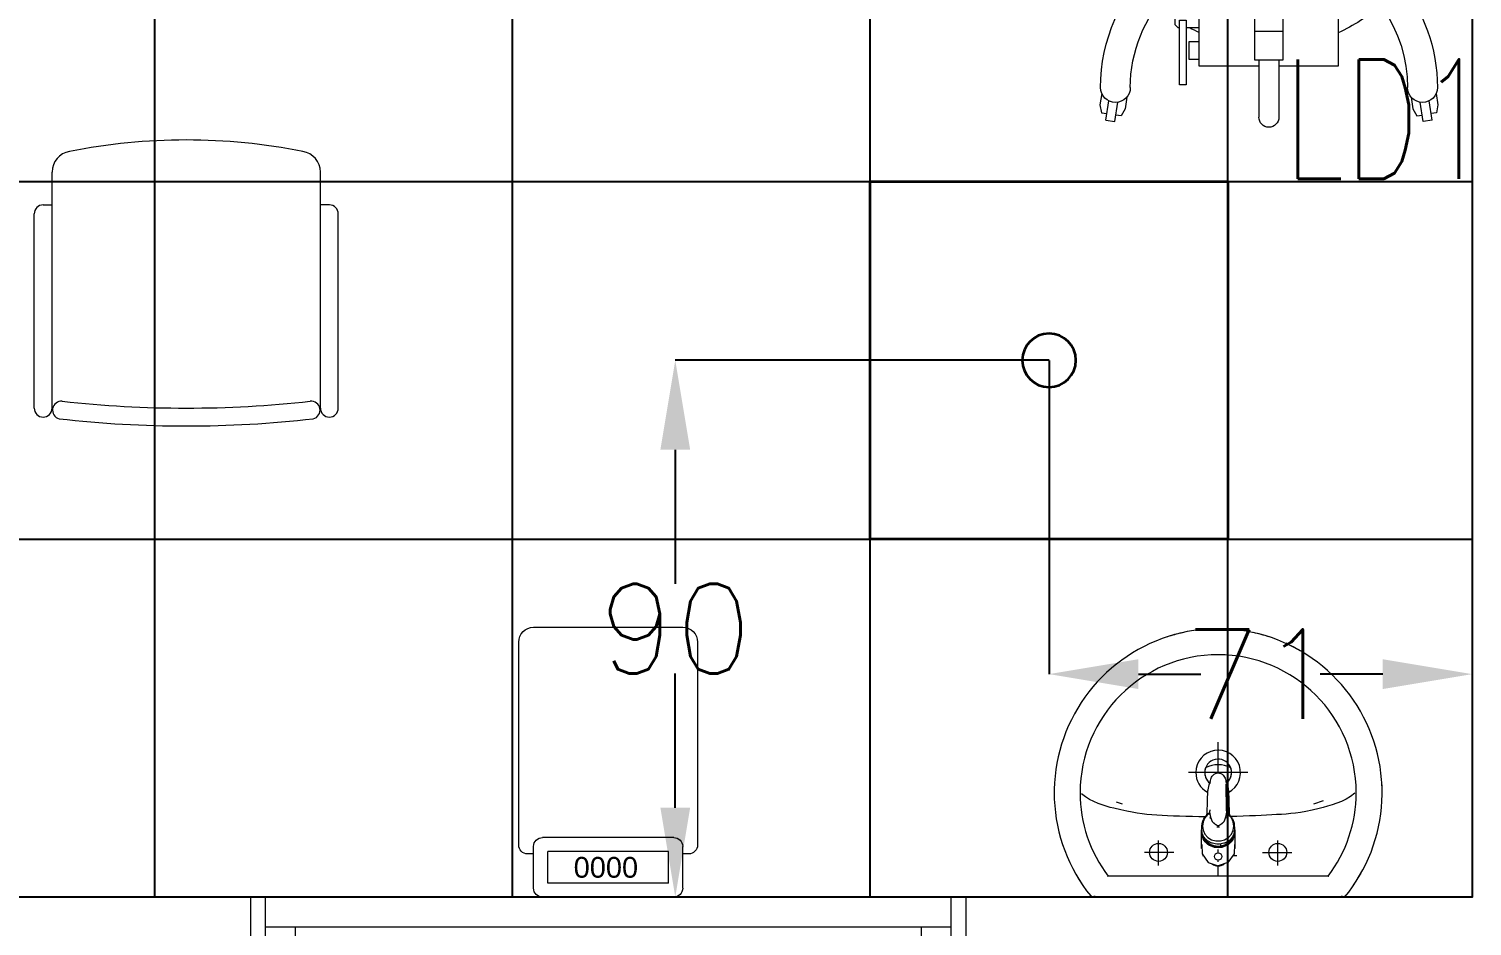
# Model space of a CAD drawing. Extents: x -12260 to 57327, y -29287 to 19916.
# Drawn here: x 16695 to 19116, y -859 to 646 of the extents above; entities that cross this region are included whole.
import ezdxf
from ezdxf.enums import TextEntityAlignment as Align

# ---------------------------------------------------------------- set-up
doc = ezdxf.new("R2010")
doc.units = 0
doc.header["$LTSCALE"] = 0.25
doc.linetypes.add('DASHDOT', pattern=[25.4, 12.7, -6.35, 0, -6.35])
for name, color, linetype, lineweight in [('01-First Floor$0$Aluminum', 251, 'Continuous', 5), ('01-First Floor$0$LOADING', 253, 'Continuous', 5), ('01-First Floor$0$P-SANR-FIXT', 6, 'Continuous', 18), ('01-First Floor$0$P-SANR-FIXT-1', 6, 'Continuous', 13), ('01-First Floor$0$Walls', 251, 'Continuous', 5), ('E-DIM', 6, 'Continuous', 18), ('E-LITE-CIRC-NUMB', 6, 'Continuous', 25), ('E-LITE-CLNG', 150, 'Continuous', 35), ('E-LITE-CLNG-CNDT', 6, 'DASHDOT', 35), ('E-LITE-CTRL', 6, 'Continuous', 25), ('E-LITE-IDEN', 6, 'Continuous', 25)]:
    doc.layers.add(name, color=color, linetype=linetype, lineweight=lineweight)
doc.layers.add('01-First Floor$0$FALSE CEILING', color=251, linetype='Continuous')
doc.layers.add('01-First Floor$0$TME-NON MEDICAL FURNITURE', color=242, linetype='Continuous')
doc.styles.add('01-First Floor$0$Standard', font='arial.ttf')
doc.styles.add('DC_SIMPLEX', font='SIMPLEX.shx', dxfattribs={"width": 0.7})
doc.styles.get("Standard").update_dxf_attribs({"font": 'romans.shx'})
doc.dimstyles.get("Standard").update_dxf_attribs({"dimtxt": 150, "dimasz": 150, "dimexe": 0.18, "dimexo": 0.0625, "dimgap": 0.09, "dimtad": 0, "dimtih": 1, "dimtoh": 1, "dimdec": 0, "dimlfac": 0.1, "dimzin": 0, "dimdsep": 46, "dimtxsty": 'Standard', "dimcen": 0.09, "dimclrd": 6, "dimadec": 0, "dimazin": 0, "dimtfac": 1, "dimtdec": 0, "dimtofl": 0, "dimtmove": 0, "dimatfit": 3, "dimfxl": 1, "dimtolj": 1, "dimtzin": 0, "dimarcsym": 0})

# ---------------------------------------------------------------- blocks, each defined once
blk = doc.blocks.new('01-First Floor$0$mobile light')
at = {"layer": '01-First Floor$0$LOADING'}
for p, q in [((1882.58, -498.29), (1882.35, -499.8)), ((1882.58, -498.29), (1885.78, -498.78)), ((1883.78, -497.56), (1883.65, -498.45)), ((1885.1, -497.29), (1883.78, -497.56)), ((1887.04, -497.59), (1885.1, -497.29)), ((1923.94, -497.59), (1925.88, -497.29)), ((1928.41, -498.29), (1925.2, -498.78)), ((1925.88, -497.29), (1927.2, -497.56)), ((1927.2, -497.56), (1927.33, -498.45)), ((1928.41, -498.29), (1928.63, -499.8)), ((1882.35, -499.8), (1885.55, -500.28)), ((1883.28, -500.85), (1883.42, -499.96)), ((1884.47, -501.5), (1883.28, -500.85)), ((1928.63, -499.8), (1925.43, -500.28)), ((1926.52, -501.5), (1927.7, -500.85)), ((1927.7, -500.85), (1927.56, -499.96)), ((1886.4, -501.79), (1884.47, -501.5)), ((1924.58, -501.79), (1926.52, -501.5)), ((1947.59, -502.62), (1941.09, -502.62)), ((1948.76, -501.94), (1947.59, -502.62)), ((1947.59, -502.62), (1947.59, -505.45)), ((1948.15, -506.5), (1952.41, -502.55)), ((1953.47, -501.94), (1948.76, -501.94)), ((1958.23, -506.5), (1953.47, -501.94)), ((1947.59, -505.45), (1941.09, -505.45)), ((1947.59, -505.45), (1948.15, -506.5)), ((1946.6, -512.08), (1948.15, -506.5)), ((1958.23, -506.5), (1948.15, -506.5)), ((1959.78, -512.08), (1958.23, -506.5)), ((1963.08, -509.67), (1943.3, -509.67)), ((1959.78, -512.08), (1946.6, -512.08)), ((1908.01, -522.53), (1909, -517.55)), ((1911.69, -517.55), (1909, -517.55)), ((1912.69, -522.53), (1911.69, -517.55)), ((1911.69, -517.55), (1914.17, -518.99)), ((1914.17, -518.99), (1914.17, -523.77)), ((1921.08, -519.69), (1914.74, -519.69)), ((1922.73, -518.8), (1921.08, -519.69)), ((1921.08, -519.69), (1921.08, -523.01)), ((1921.08, -519.69), (1921.08, -523.01)), ((1925.38, -518.8), (1922.73, -518.8)), ((1908.01, -522.53), (1908.62, -524.28)), ((1912.69, -522.53), (1911.9, -524.78)), ((1892.68, -523.97), (1883.05, -523.97)), ((1892.68, -528.06), (1892.68, -523.24)), ((1892.68, -523.24), (1906.16, -523.24)), ((1897.5, -528.06), (1897.5, -523.24)), ((1906.16, -523.24), (1906.16, -528.06)), ((1909.15, -524.25), (1906.16, -524.32)), ((1909.15, -524.25), (1909.15, -526.94)), ((1911.9, -524.78), (1914.17, -523.77)), ((1921.08, -523.01), (1914.77, -523.01)), ((1922.73, -523.93), (1921.08, -523.04)), ((1925.38, -523.93), (1922.73, -523.93)), ((1892.68, -527.34), (1883.05, -527.34)), ((1909.15, -526.94), (1906.16, -526.87)), ((1906.16, -528.06), (1892.68, -528.06)), ((1882.35, -551.47), (1885.55, -550.99)), ((1882.58, -552.98), (1882.35, -551.47)), ((1884.47, -549.77), (1883.28, -550.42)), ((1883.28, -550.42), (1883.42, -551.31)), ((1886.4, -549.48), (1884.47, -549.77)), ((1924.58, -549.48), (1926.52, -549.77)), ((1928.63, -551.47), (1925.43, -550.99)), ((1926.52, -549.77), (1927.7, -550.42)), ((1927.7, -550.42), (1927.56, -551.31)), ((1928.41, -552.98), (1928.63, -551.47)), ((1882.58, -552.98), (1885.78, -552.5)), ((1883.78, -553.71), (1883.65, -552.82)), ((1885.1, -553.98), (1883.78, -553.71)), ((1887.04, -553.69), (1885.1, -553.98)), ((1923.94, -553.69), (1925.88, -553.98)), ((1928.41, -552.98), (1925.2, -552.5)), ((1925.88, -553.98), (1927.2, -553.71)), ((1927.2, -553.71), (1927.33, -552.82))]:
    blk.add_line(p, q, dxfattribs=at)
for points in [[(1903.33, -523.24), (1903.33, -514.02), (1891.61, -514.02), (1891.61, -523.97)], [(1954.27, -524.55), (1954.27, -528.82), (1952.05, -528.82), (1952.05, -524.5)], [(1891.61, -527.34), (1891.61, -537.34), (1903.33, -537.34), (1903.33, -528.06)], [(1892.74, -537.34), (1892.74, -539.04), (1895.76, -539.04), (1895.76, -537.34)], [(1898.05, -537.34), (1898.05, -539.5)], [(1898.05, -540.63), (1898.05, -540.87), (1898.53, -541.35), (1900.02, -541.35), (1900.5, -540.87), (1900.5, -537.34)]]:
    blk.add_lwpolyline(points, dxfattribs=at)
for points in [[(1929.78, -518.8), (1925.38, -518.8), (1925.38, -523.93), (1929.78, -523.93)], [(1899.3, -539.5), (1888.5, -539.5), (1888.5, -540.63), (1899.3, -540.63)]]:
    blk.add_lwpolyline(points, close=True, dxfattribs=at)
for centre, radius in [((1945.96, -511.25), 0.793), ((1960.42, -511.25), 0.793), ((1953.01, -531.79), 8.32), ((1953.01, -531.79), 7.35), ((1938.31, -531.85), 0.793), ((1968.07, -531.85), 0.793), ((1953.19, -546.77), 0.793)]:
    blk.add_circle(centre, radius, dxfattribs=at)
for centre, radius, start, end in [((1888.02, -499.89), 2.5, 90, 270), ((1888.02, -525.64), 28.25, 12.1463, 90), ((1922.96, -525.64), 28.25, 90, 128.2073), ((1922.96, -499.89), 2.5, 270, 90), ((1888.02, -525.64), 23.25, 20.3387, 90), ((1922.96, -525.64), 23.25, 90, 126.3743), ((1942.82, -519.31), 16.86, 97.1293, 177.6115), ((1942.82, -519.31), 13.97, 97.1293, 177.6115), ((1922.96, -525.64), 28.25, 138.4974, 155.7305), ((1922.96, -525.64), 23.25, 138.7224, 150.0382), ((1980.13, -532.49), 43.32, 148.2167, 181.2501), ((1926.25, -532.49), 43.32, 358.7499, 31.7833), ((1946.6, -514.96), 2.89, 90, 152.4092), ((1959.78, -514.96), 2.89, 27.5908, 90), ((1980.13, -532.49), 40.72, 152.4092, 181.2501), ((1926.25, -532.49), 40.72, 358.7499, 27.5908), ((1911.94, -521.38), 3.27, 313.0112, 46.9888), ((1883.05, -525.65), 1.68, 90, 270), ((1888.02, -525.64), 28.25, 270, 5.3386), ((1910.32, -525.6), 1.78, 229.0673, 130.9327), ((1888.02, -525.64), 23.25, 270, 356.3184), ((1953.19, -531.93), 16.44, 185.2361, 354.7639), ((1953.19, -531.93), 13.84, 185.2361, 354.7639), ((1922.96, -525.64), 28.25, 204.483, 208.105), ((1922.96, -525.64), 23.25, 210.2349, 221.2776), ((1922.96, -525.64), 28.25, 213.7985, 221.5026), ((1922.96, -525.64), 23.25, 233.6257, 270), ((1888.02, -551.39), 2.5, 90, 270), ((1922.96, -525.64), 28.25, 231.7927, 270), ((1922.96, -551.39), 2.5, 270, 90)]:
    blk.add_arc(centre, radius, start, end, dxfattribs=at)
blk = doc.blocks.new('01-First Floor$0$FP_138-161_A_00_GFL_-0_080_Einreichung_Grundrisse_100')
at = {"layer": '01-First Floor$0$P-SANR-FIXT'}
blk.add_line((-0.0044, -0.0019), (-0.0045, -0.0021), dxfattribs=at)
at = {"layer": '01-First Floor$0$P-SANR-FIXT', "flags": 128}
blk.add_lwpolyline([(-0.0057, -0.0037), (-0.0058, -0.0039), (-0.006, -0.004)], dxfattribs=at)
blk = doc.blocks.new('01-First Floor$0$FP_139-161_A_00_GFL_-0_080_Einreichung_Grundrisse_100')
at = {"layer": '01-First Floor$0$P-SANR-FIXT'}
blk.add_line((0.0045, -0.0022), (0.0044, -0.002), dxfattribs=at)
at = {"layer": '01-First Floor$0$P-SANR-FIXT', "flags": 128}
blk.add_lwpolyline([(0.006, -0.004), (0.0059, -0.0039), (0.0057, -0.0038)], dxfattribs=at)
blk = doc.blocks.new('01-First Floor$0$IS_Ceraplus_B8204_BIM_BG _1_ - B8204AA - CERAPLUS single lever basin mixer with pop-up waste-V137-161_A_00_GFL_-0_080_Einreichung_Grundrisse_100')
at = {"layer": '01-First Floor$0$P-SANR-FIXT-1'}
h = blk.add_hatch(dxfattribs=at)
h.set_pattern_fill('FP_26', color=256, style=0, pattern_type=2)
h.set_pattern_definition([(225, (0.009, 0), (0.010607, -0.010607), []), (315, (0.009, 0), (0.010607, 0.010607), [])])
h.paths.add_polyline_path([(0.0056, -0.002), (0.0058, -0.0024), (0.0058, -0.0021)])
h.paths.add_polyline_path([(0.007, -0.0039), (0.0088, -0.0045), (0.0084, -0.0043)])
at = {"layer": '01-First Floor$0$LOADING'}
for p, q in [((-0.028, 0), (-0.028, -0.0281)), ((0.028, -0.0281), (0.028, 0)), ((-0.0274, -0.0337), (-0.0271, -0.0392)), ((-0.0262, -0.0282), (-0.0263, -0.0287)), ((0.0263, -0.0287), (0.0262, -0.0282)), ((0.0262, -0.0293), (0.0263, -0.0287)), ((0.0271, -0.0392), (0.0274, -0.0337)), ((-0.0137, -0.0512), (-0.0129, -0.0517)), ((0.0124, -0.052), (0.0133, -0.0515)), ((0.014, -0.0647), (0.0133, -0.1077)), ((0.0185, -0.0618), (0.019, -0.0539)), ((0.019, -0.0539), (0.0188, -0.0561))]:
    blk.add_line(p, q, dxfattribs=at)
at = {"layer": '01-First Floor$0$LOADING', "flags": 128}
for points in [[(-0.0272, -0.0069), (-0.0266, 0.009), (-0.0165, 0.0236), (0, 0.0291)], [(0.0272, -0.0069), (0.0266, 0.009), (0.0165, 0.0236), (0, 0.0291)], [(-0.0176, -0.0568), (-0.0224, -0.0513), (-0.0254, -0.0448), (-0.0264, -0.0376), (-0.0253, -0.0305), (-0.0222, -0.024), (-0.0172, -0.0186), (-0.0109, -0.0147), (-0.0037, -0.0127), (0.0037, -0.0127), (0.0109, -0.0147), (0.0172, -0.0186), (0.0222, -0.024), (0.0253, -0.0305), (0.0264, -0.0376), (0.0254, -0.0448), (0.0224, -0.0513), (0.0176, -0.0568)], [(-0.0271, -0.0393), (-0.027, -0.0403), (-0.0269, -0.0414), (-0.0267, -0.0424), (-0.0265, -0.0434), (-0.0262, -0.0444), (-0.0259, -0.0454), (-0.0255, -0.0464), (-0.0252, -0.0474), (-0.0247, -0.0484), (-0.0243, -0.0493), (-0.0238, -0.0502), (-0.0232, -0.0511), (-0.0226, -0.052), (-0.022, -0.0529), (-0.0214, -0.0537), (-0.0207, -0.0545), (-0.0199, -0.0553), (-0.0192, -0.0561), (-0.0184, -0.0568), (-0.0176, -0.0575), (-0.0173, -0.0577)], [(0.0173, -0.0577), (0.0181, -0.057), (0.0189, -0.0563), (0.0197, -0.0556), (0.0204, -0.0548), (0.0211, -0.054), (0.0218, -0.0532), (0.0224, -0.0523), (0.023, -0.0514), (0.0236, -0.0505), (0.0241, -0.0496), (0.0246, -0.0487), (0.025, -0.0477), (0.0254, -0.0467), (0.0258, -0.0458), (0.0261, -0.0448), (0.0264, -0.0437), (0.0266, -0.0427), (0.0268, -0.0417), (0.027, -0.0407), (0.0271, -0.0396), (0.0271, -0.0393)], [(-0.019, -0.0539), (-0.0185, -0.0615), (-0.0185, -0.0618)], [(-0.0162, -0.0579), (-0.0156, -0.058), (-0.0151, -0.0581), (-0.0146, -0.0583), (-0.0142, -0.0586), (-0.0139, -0.0588), (-0.0138, -0.0591)], [(-0.0138, -0.0591), (-0.0139, -0.0612), (-0.014, -0.0633)], [(0.0138, -0.0591), (0.0139, -0.0588), (0.0142, -0.0586), (0.0146, -0.0583), (0.0151, -0.0581), (0.0156, -0.058), (0.0162, -0.0579)], [(0.014, -0.0633), (0.0139, -0.0612), (0.0138, -0.0591)], [(0.0171, -0.0578), (0.0174, -0.0575), (0.0176, -0.0568)], [(0.0184, -0.0651), (0.0184, -0.0652), (0.0184, -0.0652), (0.0184, -0.0652), (0.0184, -0.0654), (0.0184, -0.0655)], [(-0.0181, -0.0728), (-0.0177, -0.083), (-0.0172, -0.0938)], [(0.0172, -0.0938), (0.0177, -0.083), (0.0181, -0.0728)], [(-0.0129, -0.1142), (-0.0124, -0.1161), (-0.0118, -0.1179), (-0.0109, -0.1197), (-0.0098, -0.1214), (-0.0084, -0.123), (-0.0067, -0.1244), (-0.0047, -0.1255), (-0.0025, -0.1263), (0, -0.1266)], [(0, -0.1266), (0.0025, -0.1263), (0.0047, -0.1255), (0.0067, -0.1244), (0.0084, -0.123), (0.0098, -0.1214), (0.0109, -0.1197), (0.0118, -0.1179), (0.0124, -0.1161), (0.0129, -0.1142)]]:
    blk.add_lwpolyline(points, dxfattribs=at)
at = {"layer": '01-First Floor$0$LOADING'}
for centre, radius, start, end in [((0, 0.0135), 0.00603, 0, 180), ((0, 0.0135), 0.00603, 180, 0), ((-0.009, 0), 0.005, 300, 315), ((0.009, 0), 0.005, 225, 240)]:
    blk.add_arc(centre, radius, start, end, dxfattribs=at)
for centre, major_axis, start_param, end_param in [((0, -0.0281), (-0.028, 0), 4.712389, 6.47291), ((0, -0.0287), (0.0267, 0), 1.570796, 3.036556), ((0, -0.0287), (0.0263, 0), 2.625648, 2.791756), ((0, -0.0287), (-0.0263, 0), 4.712389, 5.759587), ((0, -0.0281), (0.028, 0), 6.093357, 7.853982), ((0, -0.0287), (0.0267, 0), 0.105099, 1.570796), ((0, -0.0287), (0.0262, 0), 0.523599, 1.570796), ((0, -0.0287), (0.0262, 0), 0.349919, 0.515945), ((0, -0.0321), (0.0275, 0), 3.141823, 3.202701), ((0, -0.0321), (0.0275, 0), 3.239313, 3.439417), ((0, -0.0281), (0.028, 0), 3.371221, 3.483334), ((0, -0.0287), (0.0267, 0), 6.059374, 6.108652), ((0, -0.0321), (0.0275, 0), 5.985527, 6.185455), ((0, -0.0281), (0.028, 0), 5.94107, 6.05344), ((0, -0.0321), (0.0275, 0), 6.222066, 6.282955), ((0, -0.0312), (0.0248, 0), 4.111947, 4.191073), ((0, -0.0281), (0.028, 0), 4.202431, 4.259552), ((0, -0.0287), (0.0263, 0), 4.169225, 4.2325), ((0, -0.0281), (0.028, 0), 5.172057, 5.222265)]:
    blk.add_ellipse(centre, major_axis=major_axis, ratio=0.961262, start_param=start_param, end_param=end_param, dxfattribs=at)
for points, knots in [([(-0.0215, -0.0162), (-0.0216, -0.0163), (-0.0219, -0.0167), (-0.0227, -0.0177), (-0.0238, -0.0192), (-0.0249, -0.0211), (-0.0258, -0.0231), (-0.0266, -0.0253), (-0.0273, -0.0282), (-0.0275, -0.0305), (-0.0275, -0.0321)], [0.7859035, 0.7859035, 0.7859035, 0.7859035, 0.7916667, 0.8055556, 0.8333333, 0.8611111, 0.8888889, 0.9166667, 0.9444444, 1, 1, 1, 1]), ([(0.021, -0.0157), (0.0208, -0.0154), (0.0203, -0.0149), (0.0192, -0.0139), (0.0177, -0.0127), (0.0161, -0.0117), (0.0148, -0.0109), (0.0138, -0.0104), (0.0127, -0.0099), (0.0113, -0.0093), (0.0087, -0.0084), (0.0048, -0.0075), (0, -0.0071), (-0.0048, -0.0075), (-0.0087, -0.0084), (-0.0113, -0.0093), (-0.0127, -0.0099), (-0.0138, -0.0104), (-0.0148, -0.0109), (-0.0161, -0.0117), (-0.0177, -0.0127), (-0.0191, -0.0139), (-0.0202, -0.0149), (-0.0208, -0.0154), (-0.021, -0.0157)], [0.2222222, 0.2222222, 0.2222222, 0.2222222, 0.2361111, 0.25, 0.2777778, 0.3055556, 0.3194444, 0.3333333, 0.3472222, 0.3611111, 0.3888889, 0.4444444, 0.5, 0.5555556, 0.6111111, 0.6388889, 0.6527778, 0.6666667, 0.6805556, 0.6944444, 0.7222222, 0.75, 0.7638889, 0.7777778, 0.7777778, 0.7777778, 0.7777778]), ([(0.0275, -0.0321), (0.0275, -0.0305), (0.0273, -0.0282), (0.0266, -0.0253), (0.0258, -0.0231), (0.0249, -0.0211), (0.0238, -0.0192), (0.0227, -0.0177), (0.0219, -0.0167), (0.0216, -0.0163), (0.0215, -0.0162)], [0, 0, 0, 0, 0.0555556, 0.0833333, 0.1111111, 0.1388889, 0.1666667, 0.1944444, 0.2083333, 0.2142181, 0.2142181, 0.2142181, 0.2142181]), ([(0, -0.0378), (-0.0005, -0.038), (-0.0012, -0.0384), (-0.0021, -0.0389), (-0.0028, -0.0393), (-0.0035, -0.0397), (-0.0042, -0.04), (-0.0049, -0.0405), (-0.0055, -0.0409), (-0.0061, -0.0414), (-0.0067, -0.0419), (-0.0072, -0.0424), (-0.0078, -0.0429), (-0.0083, -0.0435), (-0.0088, -0.0441), (-0.0092, -0.0446), (-0.0096, -0.0452), (-0.01, -0.0459), (-0.0103, -0.0466), (-0.0105, -0.0472), (-0.0107, -0.0477), (-0.0108, -0.0481), (-0.0109, -0.0484), (-0.0111, -0.0489), (-0.0114, -0.0497), (-0.0118, -0.0509), (-0.0122, -0.0521), (-0.0124, -0.053), (-0.0126, -0.0537), (-0.0128, -0.0544), (-0.0129, -0.0552), (-0.0131, -0.0559), (-0.0132, -0.0566), (-0.0134, -0.0572), (-0.0136, -0.0581), (-0.0137, -0.0587), (-0.0138, -0.0591)], [0, 0, 0, 0, 0.055556, 0.083333, 0.111111, 0.138889, 0.166667, 0.194444, 0.222222, 0.25, 0.277778, 0.305556, 0.333333, 0.361111, 0.388889, 0.416667, 0.444444, 0.472222, 0.5, 0.527778, 0.541667, 0.555556, 0.569444, 0.583333, 0.611111, 0.666667, 0.722222, 0.75, 0.777778, 0.805556, 0.833333, 0.861111, 0.888889, 0.916667, 0.944444, 1, 1, 1, 1]), ([(0, -0.0357), (-0.0006, -0.0357), (-0.0013, -0.0357), (-0.002, -0.0357), (-0.0022, -0.0357)], [0, 0, 0, 0, 0.1, 0.1298359, 0.1298359, 0.1298359, 0.1298359]), ([(0.0022, -0.0357), (0.002, -0.0357), (0.0013, -0.0357), (0.0006, -0.0357), (0, -0.0357)], [0.8701578, 0.8701578, 0.8701578, 0.8701578, 0.9, 1, 1, 1, 1]), ([(0.0138, -0.0591), (0.0137, -0.0587), (0.0136, -0.0581), (0.0134, -0.0572), (0.0132, -0.0566), (0.0131, -0.0559), (0.0129, -0.0552), (0.0128, -0.0544), (0.0126, -0.0537), (0.0124, -0.053), (0.0122, -0.0521), (0.0118, -0.0509), (0.0114, -0.0497), (0.0111, -0.0489), (0.0109, -0.0484), (0.0108, -0.0481), (0.0107, -0.0477), (0.0105, -0.0472), (0.0103, -0.0466), (0.01, -0.0459), (0.0096, -0.0452), (0.0092, -0.0446), (0.0088, -0.0441), (0.0083, -0.0435), (0.0078, -0.0429), (0.0072, -0.0424), (0.0067, -0.0419), (0.0061, -0.0414), (0.0055, -0.0409), (0.0049, -0.0405), (0.0042, -0.04), (0.0035, -0.0397), (0.0028, -0.0393), (0.0021, -0.0389), (0.0012, -0.0384), (0.0005, -0.038), (0, -0.0378)], [0, 0, 0, 0, 0.055556, 0.083333, 0.111111, 0.138889, 0.166667, 0.194444, 0.222222, 0.25, 0.277778, 0.333333, 0.388889, 0.416667, 0.430556, 0.444444, 0.458333, 0.472222, 0.5, 0.527778, 0.555556, 0.583333, 0.611111, 0.638889, 0.666667, 0.694444, 0.722222, 0.75, 0.777778, 0.805556, 0.833333, 0.861111, 0.888889, 0.916667, 0.944444, 1, 1, 1, 1]), ([(-0.0188, -0.0538), (-0.0188, -0.0547), (-0.0186, -0.0582), (-0.0185, -0.0619), (-0.0184, -0.0646)], [0.6724021, 0.6724021, 0.6724021, 0.6724021, 0.75, 1, 1, 1, 1]), ([(-0.0162, -0.0579), (-0.0162, -0.0578), (-0.0163, -0.0578), (-0.0165, -0.0577), (-0.0166, -0.0575), (-0.0167, -0.0574), (-0.0169, -0.0573), (-0.017, -0.0572), (-0.0172, -0.0571), (-0.0173, -0.057), (-0.0175, -0.0569), (-0.0176, -0.0568)], [0, 0, 0, 0, 0.1, 0.2, 0.3, 0.4, 0.5, 0.6, 0.7, 0.8, 1, 1, 1, 1]), ([(-0.0148, -0.0587), (-0.015, -0.0586), (-0.0159, -0.0583), (-0.0167, -0.058), (-0.0172, -0.0578)], [0.8, 0.8, 0.8, 0.8, 0.85, 1, 1, 1, 1]), ([(0.0141, -0.0613), (0.0141, -0.0611), (0.0143, -0.0608), (0.0145, -0.0604), (0.0148, -0.06), (0.0151, -0.0596), (0.0153, -0.0594), (0.0155, -0.0592), (0.0156, -0.059), (0.0158, -0.0588), (0.016, -0.0587), (0.0163, -0.0585), (0.0165, -0.0583), (0.0166, -0.0582)], [0.3333333, 0.3333333, 0.3333333, 0.3333333, 0.4166667, 0.5, 0.5833333, 0.6666667, 0.7083333, 0.75, 0.7916667, 0.8333333, 0.875, 0.9166667, 1, 1, 1, 1]), ([(0.0176, -0.0568), (0.0175, -0.0569), (0.0173, -0.057), (0.0172, -0.0571), (0.017, -0.0572), (0.0169, -0.0573), (0.0167, -0.0574), (0.0166, -0.0575), (0.0165, -0.0577), (0.0163, -0.0578), (0.0162, -0.0578), (0.0162, -0.0579)], [0, 0, 0, 0, 0.2, 0.3, 0.4, 0.5, 0.6, 0.7, 0.8, 0.9, 1, 1, 1, 1]), ([(0.0184, -0.0646), (0.0185, -0.0619), (0.0186, -0.0582), (0.0188, -0.0547), (0.0188, -0.0538)], [0, 0, 0, 0, 0.25, 0.3275586, 0.3275586, 0.3275586, 0.3275586]), ([(-0.0131, -0.1116), (-0.0132, -0.1115), (-0.0135, -0.1109), (-0.0141, -0.1099), (-0.0147, -0.1086), (-0.0153, -0.1072), (-0.0159, -0.1053), (-0.0167, -0.1021), (-0.0171, -0.0992), (-0.0171, -0.0973)], [0.4856715, 0.4856715, 0.4856715, 0.4856715, 0.5, 0.55, 0.6, 0.65, 0.7, 0.8, 1, 1, 1, 1]), ([(-0.0132, -0.1091), (-0.0132, -0.1096), (-0.0132, -0.1103), (-0.0132, -0.1111), (-0.0132, -0.1115), (-0.0132, -0.1118), (-0.0131, -0.1122), (-0.0131, -0.1125), (-0.0131, -0.1128), (-0.0131, -0.1131), (-0.013, -0.1134), (-0.013, -0.1138), (-0.0129, -0.1141), (-0.0129, -0.1142)], [0.2, 0.2, 0.2, 0.2, 0.4, 0.5, 0.55, 0.6, 0.65, 0.7, 0.75, 0.8, 0.85, 0.9, 1, 1, 1, 1]), ([(0.0129, -0.1142), (0.0129, -0.1141), (0.013, -0.1138), (0.013, -0.1134), (0.0131, -0.1131), (0.0131, -0.1128), (0.0131, -0.1125), (0.0131, -0.1122), (0.0132, -0.1118), (0.0132, -0.1115), (0.0132, -0.1111), (0.0132, -0.1103), (0.0132, -0.1096), (0.0132, -0.1091)], [0, 0, 0, 0, 0.1, 0.15, 0.2, 0.25, 0.3, 0.35, 0.4, 0.45, 0.5, 0.6, 0.8, 0.8, 0.8, 0.8]), ([(0.0131, -0.1116), (0.0133, -0.1113), (0.0137, -0.1106), (0.0142, -0.1096), (0.0147, -0.1084), (0.0153, -0.1072), (0.0159, -0.1053), (0.0167, -0.1021), (0.0171, -0.0992), (0.0171, -0.0973)], [-0.5143371, -0.5143371, -0.5143371, -0.5143371, -0.475, -0.4375, -0.4, -0.35, -0.3, -0.2, 0, 0, 0, 0])]:
    blk.add_open_spline(points, degree=3, knots=knots, dxfattribs=at)
for points in [[(-0.0184, -0.0646), (-0.0183, -0.0659), (-0.0182, -0.0684), (-0.0181, -0.0709), (-0.0181, -0.0721)], [(-0.0172, -0.0578), (-0.0171, -0.0578), (-0.0169, -0.058), (-0.0167, -0.0581), (-0.0166, -0.0582)], [(-0.0162, -0.0579), (-0.0162, -0.0579), (-0.0164, -0.0581), (-0.0165, -0.0582), (-0.0166, -0.0583), (-0.0166, -0.0582), (-0.0166, -0.0582)], [(-0.0166, -0.0582), (-0.0163, -0.0585), (-0.0156, -0.059), (-0.0148, -0.0599), (-0.0142, -0.0609), (-0.0139, -0.0617), (-0.0138, -0.0621)], [(-0.014, -0.0633), (-0.014, -0.0633), (-0.014, -0.0633), (-0.014, -0.0633)], [(-0.014, -0.0646), (-0.014, -0.0644), (-0.014, -0.064), (-0.014, -0.0635), (-0.014, -0.0633)], [(0.014, -0.0633), (0.014, -0.0633), (0.014, -0.0633), (0.014, -0.0633)], [(0.014, -0.0633), (0.014, -0.0635), (0.014, -0.064), (0.014, -0.0644), (0.014, -0.0647)], [(0.0172, -0.0578), (0.0168, -0.0579), (0.0158, -0.0583), (0.0147, -0.0587), (0.0141, -0.059)], [(0.0166, -0.0582), (0.0166, -0.0582), (0.0166, -0.0583), (0.0165, -0.0582), (0.0164, -0.0581), (0.0162, -0.0579), (0.0162, -0.0579)], [(0.0166, -0.0582), (0.0167, -0.0582), (0.0168, -0.0581), (0.0169, -0.058), (0.0169, -0.058)], [(0.0169, -0.058), (0.017, -0.0579), (0.0171, -0.0579), (0.0171, -0.0578)], [(0.0181, -0.0721), (0.0181, -0.0709), (0.0182, -0.0684), (0.0183, -0.0659), (0.0184, -0.0646)], [(-0.0172, -0.0938), (-0.0172, -0.0944), (-0.0172, -0.0956), (-0.0171, -0.0967), (-0.0171, -0.0973)], [(0.0171, -0.0973), (0.0171, -0.0967), (0.0172, -0.0956), (0.0172, -0.0944), (0.0172, -0.0938)]]:
    blk.add_open_spline(points, degree=3, dxfattribs=at)
for name in ['01-First Floor$0$FP_138-161_A_00_GFL_-0_080_Einreichung_Grundrisse_100', '01-First Floor$0$FP_139-161_A_00_GFL_-0_080_Einreichung_Grundrisse_100']:
    blk.add_blockref(name, (0, 0), dxfattribs=at)
blk = doc.blocks.new('01-First Floor$0$_100_WB_KER_REN_55x45x18 - _100_WB_KER_REN_55x45x18-V63-161_A_00_GFL_-0_080_Einreichung_Grundrisse_100')
at = {"layer": '01-First Floor$0$LOADING'}
for p, q in [((-0.2075, 0.225), (-0.2075, 0.2227)), ((0.2074, 0.225), (-0.2074, 0.225)), ((0.2075, 0.2227), (0.2075, 0.225)), ((-0.1855, 0.1899), (0.1855, 0.1899)), ((-0.1, 0.172), (-0.1, 0.1303)), ((0, 0.1899), (0, 0.1724)), ((0.1, 0.172), (0.1, 0.1303)), ((-0.0744, 0.15), (-0.1234, 0.15)), ((-0.0259, 0.155), (-0.0315, 0.155)), ((0, 0.1656), (0, 0.1628)), ((0, 0.1509), (0, 0.1454)), ((0.026, 0.155), (0.0248, 0.155)), ((0.0744, 0.15), (0.1234, 0.15)), ((0, 0.1422), (0, 0.1399)), ((-0.1763, 0.0637), (-0.1598, 0.0692)), ((0.1605, 0.0691), (0.1707, 0.0656)), ((-0.05, 0.0161), (0.05, 0.0161)), ((0, 0.0168), (0, -0.0348))]:
    blk.add_line(p, q, dxfattribs=at)
at = {"layer": '01-First Floor$0$LOADING', "flags": 128}
for points in [[(-0.2121, 0.225), (-0.219, 0.2164), (-0.2254, 0.2075), (-0.2316, 0.1983), (-0.2373, 0.189), (-0.2427, 0.1794), (-0.2476, 0.1696), (-0.2522, 0.1596), (-0.2564, 0.1494), (-0.2602, 0.1391), (-0.2635, 0.1286), (-0.2665, 0.118), (-0.269, 0.1073), (-0.271, 0.0965), (-0.2727, 0.0856), (-0.2739, 0.0747), (-0.2747, 0.0637), (-0.275, 0.0527), (-0.275, 0.05)], [(0.275, 0.05), (0.2748, 0.061), (0.2741, 0.072), (0.273, 0.0829), (0.2715, 0.0938), (0.2695, 0.1046), (0.2671, 0.1154), (0.2643, 0.126), (0.261, 0.1365), (0.2574, 0.1469), (0.2533, 0.1571), (0.2488, 0.1671), (0.2439, 0.177), (0.2387, 0.1866), (0.233, 0.1961), (0.227, 0.2053), (0.2206, 0.2142), (0.2138, 0.2229), (0.2121, 0.225)], [(-0.275, 0.05), (-0.2748, 0.039), (-0.2741, 0.028), (-0.273, 0.0171), (-0.2715, 0.0062), (-0.2695, -0.0046), (-0.2671, -0.0154), (-0.2643, -0.026), (-0.261, -0.0365), (-0.2574, -0.0469), (-0.2533, -0.0571), (-0.2488, -0.0671), (-0.2439, -0.077), (-0.2387, -0.0866), (-0.233, -0.0961), (-0.227, -0.1053), (-0.2206, -0.1142), (-0.2138, -0.1229), (-0.2067, -0.1313), (-0.1993, -0.1395), (-0.1916, -0.1473), (-0.1836, -0.1548), (-0.1752, -0.162), (-0.1666, -0.1688), (-0.1577, -0.1753), (-0.1486, -0.1814), (-0.1392, -0.1872), (-0.1296, -0.1925), (-0.1198, -0.1975), (-0.1098, -0.2021), (-0.0996, -0.2063), (-0.0893, -0.2101), (-0.0788, -0.2135), (-0.0682, -0.2164), (-0.0575, -0.2189), (-0.0467, -0.221), (-0.0359, -0.2227), (-0.0249, -0.2239), (-0.014, -0.2246), (-0.003, -0.225), (0.008, -0.2249), (0.019, -0.2243), (0.03, -0.2234), (0.0409, -0.2219), (0.0517, -0.2201), (0.0625, -0.2178), (0.0731, -0.2151), (0.0837, -0.212), (0.0941, -0.2084), (0.1043, -0.2044), (0.1144, -0.2001), (0.1243, -0.1953), (0.1341, -0.1901), (0.1436, -0.1846), (0.1528, -0.1786), (0.1618, -0.1723), (0.1706, -0.1657), (0.1791, -0.1587), (0.1873, -0.1514), (0.1952, -0.1437), (0.2028, -0.1358), (0.21, -0.1275), (0.217, -0.119), (0.2236, -0.1101), (0.2298, -0.1011), (0.2356, -0.0918), (0.2411, -0.0822), (0.2462, -0.0725), (0.2509, -0.0625), (0.2552, -0.0524), (0.2591, -0.0421), (0.2626, -0.0317), (0.2656, -0.0211), (0.2683, -0.0104), (0.2705, 0.0003), (0.2722, 0.0112), (0.2736, 0.0221), (0.2745, 0.0331), (0.2749, 0.0441), (0.275, 0.05)]]:
    blk.add_lwpolyline(points, dxfattribs=at)
at = {"layer": '01-First Floor$0$LOADING'}
for centre in [(-0.1, 0.15), (0.1, 0.15)]:
    blk.add_circle(centre, 0.015, dxfattribs=at)
for centre, radius, start, end in [((0, 0.05), 0.275, 140.4788, 141.2381), ((0, 0.05), 0.275, 38.7619, 39.5212), ((0, 0.05), 0.275, 145.9324, 150.3591), ((0, 0.05), 0.275, 29.6409, 34.0676), ((0, 0.05), 0.2315, 142.8209, 180), ((0, 0.155), 0.0175, 54.0899, 125.9101), ((0, 0.155), 0.0175, 68.869, 83.8798), ((0, 0.05), 0.2315, 0, 37.1791), ((0, 0.155), 0.0175, 251.9463, 258.2346), ((0, 0.05), 0.275, 180, 183.6225), ((0, 0.05), 0.2315, 180, 0), ((0, 0.0161), 0.0375, 117.1305, 0), ((0, 0.0161), 0.0375, 0, 61.4146), ((0, 0.0161), 0.0225, 129.5025, 0), ((0, 0.0161), 0.0225, 156.725, 162.0134), ((0, 0.0161), 0.0225, 138.0808, 143.3939), ((0, 0.0161), 0.0225, 0, 51.4286), ((0, 0.0161), 0.0225, 36.616, 41.9265), ((0, 0.0161), 0.0225, 17.9887, 23.276), ((0, 0.0161), 0.0225, 180, 193.3417), ((0, 0.0161), 0.0225, 197.0466, 201.508), ((0, 0.05), 0.047, 243.4433, 296.5567), ((0, 0.0161), 0.0225, 338.492, 342.9534), ((0, 0.0161), 0.0225, 346.6583, 0), ((0, 0.05), 0.275, 307.6689, 312), ((0, 0.05), 0.275, 240, 245.6589), ((0, 0.05), 0.275, 252, 257.5535), ((0, 0.05), 0.275, 282.9241, 288), ((0, 0.05), 0.275, 264, 276)]:
    blk.add_arc(centre, radius, start, end, dxfattribs=at)
for points, knots in [([(-0.2074, 0.225), (-0.2078, 0.225), (-0.2086, 0.225), (-0.2095, 0.225), (-0.2102, 0.225), (-0.2106, 0.225), (-0.2109, 0.225), (-0.2111, 0.225), (-0.2114, 0.225), (-0.2116, 0.225), (-0.2118, 0.225), (-0.2119, 0.225), (-0.2119, 0.225)], [-1, -1, -1, -1, -0.8333333, -0.6666667, -0.5833333, -0.5, -0.4583333, -0.4166667, -0.3333333, -0.2916667, -0.25, -0.1666667, -0.1666667, -0.1666667, -0.1666667]), ([(0.2119, 0.225), (0.2119, 0.225), (0.2118, 0.225), (0.2116, 0.225), (0.2114, 0.225), (0.2111, 0.225), (0.2109, 0.225), (0.2106, 0.225), (0.2102, 0.225), (0.2095, 0.225), (0.2086, 0.225), (0.2078, 0.225), (0.2074, 0.225)], [-0.8333333, -0.8333333, -0.8333333, -0.8333333, -0.75, -0.7083333, -0.6666667, -0.5833333, -0.5416667, -0.5, -0.4166667, -0.3333333, -0.1666667, 0, 0, 0, 0]), ([(-0.0037, 0.1721), (-0.0046, 0.1719), (-0.0064, 0.1714), (-0.0081, 0.1705), (-0.009, 0.17)], [0.5653198, 0.5653198, 0.5653198, 0.5653198, 0.6111111, 0.6666667, 0.6666667, 0.6666667, 0.6666667]), ([(0.009, 0.17), (0.0086, 0.1703), (0.0077, 0.1708), (0.0059, 0.1715), (0.0046, 0.1719), (0.0037, 0.1721)], [0.3333333, 0.3333333, 0.3333333, 0.3333333, 0.3611111, 0.3888889, 0.4346482, 0.4346482, 0.4346482, 0.4346482]), ([(-0.2294, 0.0509), (-0.2103, 0.066), (-0.1431, 0.0839), (-0.1084, 0.0863), (-0.0496, 0.0893), (-0.0206, 0.0899)], [0.0392191, 0.0392191, 0.0392191, 0.0392191, 0.1715289, 0.4228457, 0.6475389, 0.6475389, 0.6475389, 0.6475389]), ([(0.0209, 0.0903), (0.0512, 0.0901), (0.1113, 0.0879), (0.1514, 0.0828), (0.2115, 0.0665), (0.2292, 0.052)], [0.7533082, 0.7533082, 0.7533082, 0.7533082, 0.9865548, 1.235629, 1.3638988, 1.3638988, 1.3638988, 1.3638988]), ([(-0.0141, 0.0337), (-0.0162, 0.0319), (-0.0207, 0.0267), (-0.0225, 0.02), (-0.0225, 0.0161)], [0.7144203, 0.7144203, 0.7144203, 0.7144203, 0.8333333, 1, 1, 1, 1]), ([(0.0225, 0.0161), (0.0225, 0.0187), (0.0216, 0.0239), (0.0182, 0.0298), (0.0152, 0.0327), (0.0141, 0.0337)], [0, 0, 0, 0, 0.1111111, 0.2222222, 0.285568, 0.285568, 0.285568, 0.285568])]:
    blk.add_open_spline(points, degree=3, knots=knots, dxfattribs=at)
for points in [[(-0.2075, 0.2227), (-0.2075, 0.2231), (-0.2075, 0.2235), (-0.2075, 0.2239)], [(0.2075, 0.2239), (0.2075, 0.2235), (0.2075, 0.2231), (0.2075, 0.2227)], [(-0.1852, 0.1899), (-0.1853, 0.1899), (-0.1854, 0.1899), (-0.1855, 0.1899)], [(-0.0009, 0.1725), (-0.0013, 0.1725), (-0.0018, 0.1724), (-0.0022, 0.1724)], [(0.0022, 0.1724), (0.0018, 0.1724), (0.0013, 0.1725), (0.0009, 0.1725)], [(0.1855, 0.1899), (0.1854, 0.1899), (0.1853, 0.1899), (0.1852, 0.1899)], [(-0.0225, 0.0161), (-0.0225, 0.0147), (-0.0222, 0.012), (-0.0215, 0.0093), (-0.021, 0.008)], [(0.021, 0.008), (0.0215, 0.0093), (0.0222, 0.012), (0.0225, 0.0147), (0.0225, 0.0161)]]:
    blk.add_open_spline(points, degree=3, dxfattribs=at)
at = {"layer": '01-First Floor$0$LOADING', "xscale": -1, "rotation": 5.088887490341627e-12}
blk.add_blockref('01-First Floor$0$IS_Ceraplus_B8204_BIM_BG _1_ - B8204AA - CERAPLUS single lever basin mixer with pop-up waste-V137-161_A_00_GFL_-0_080_Einreichung_Grundrisse_100', (0, 0.1434), dxfattribs=at)
blk = doc.blocks.new('01-First Floor$0$GF21016-P')
at = {"layer": '01-First Floor$0$LOADING', "extrusion": (-1.24384e-09, -1.20261e-09, -1)}
for p, q in [((0.0128, 0.0179), (0.0128, 0.4136)), ((0.4628, 0.0179), (0.4628, 0.4136)), ((-0.0172, 0.0179), (-0.0172, 0.3435)), ((-0.0022, 0.3585), (0.0128, 0.3585)), ((0.4778, 0.3585), (0.4628, 0.3585)), ((0.4928, 0.0179), (0.4928, 0.3435)), ((0.4778, 0.0029), (0.4778, 0.0029))]:
    blk.add_line(p, q, dxfattribs=at)
for centre, radius, start, end in [((-0.2378, -0.5362), 1.0036, 78.7568, 101.2432), ((-0.0478, 0.4136), 0.035, 0, 80.6557), ((-0.4278, 0.4136), 0.035, 99.3443, 180), ((0.0022, 0.3435), 0.015, 0, 90), ((-0.4778, 0.3435), 0.015, 90, 180), ((-0.0284, 0.0145), 0.015, 284.3864, 95.5209), ((-0.2378, 1.8928), 1.8749, 263.6341, 276.3659), ((-0.4471, 0.0145), 0.015, 84.4791, 255.6136), ((0.0022, 0.0179), 0.015, 270, 0), ((0.0022, 0.0179), 0.015, 180, 270), ((-0.2378, 1.8734), 1.8855, 263.5119, 276.4881), ((-0.4778, 0.0179), 0.015, 270, 0), ((-0.4778, 0.0179), 0.015, 180, 270)]:
    blk.add_arc(centre, radius, start, end, dxfattribs=at)
blk = doc.blocks.new('01-First Floor$0$HF13461A-P')
at = {"layer": '01-First Floor$0$LOADING'}
for p, q in [((0.2579, 0.4503), (0.0379, 0.4503)), ((0.0229, 0.4353), (0.0229, 0.3653)), ((0.2493, 0.4266), (0.0466, 0.4266)), ((0.0466, 0.4266), (0.0466, 0.3739)), ((0.2493, 0.4266), (0.2493, 0.3739)), ((0.2729, 0.4353), (0.2729, 0.3653)), ((0.0229, 0.3778), (0.0129, 0.3778)), ((0.2493, 0.3739), (0.0466, 0.3739)), ((0.2829, 0.3778), (0.2729, 0.3778)), ((-0.0021, 0.3628), (-0.0021, 0.0228)), ((0.2579, 0.3503), (0.0379, 0.3503)), ((0.2979, 0.0228), (0.2979, 0.3628)), ((0.0229, -0.0022), (0.2729, -0.0022))]:
    blk.add_line(p, q, dxfattribs=at)
for centre, radius, start, end in [((0.0379, 0.4353), 0.015, 90, 180), ((0.2579, 0.4353), 0.015, 0, 90), ((0.0129, 0.3628), 0.015, 90, 180), ((0.0379, 0.3653), 0.015, 180, 270), ((0.2579, 0.3653), 0.015, 270, 0), ((0.2829, 0.3628), 0.015, 0, 90), ((0.0229, 0.0228), 0.025, 180, 270), ((0.2729, 0.0228), 0.025, 270, 0)]:
    blk.add_arc(centre, radius, start, end, dxfattribs=at)
at = {"layer": '01-First Floor$0$LOADING', "style": '01-First Floor$0$Standard'}
blk.add_text('0000', height=0.03477, dxfattribs=at).set_placement((0.0901, 0.3829))
blk = doc.blocks.new('01-First Floor$0$A$C37be4daf')
at = {"layer": '01-First Floor$0$Aluminum'}
for p, q in [((1416, 598.2), (216, 598.2)), ((241, 498.2), (241, 598.2)), ((291, 548.2), (291, 598.2)), ((1341, 548.2), (1341, 598.2)), ((1391, 498.2), (1391, 598.2)), ((291, 573.2), (1341, 573.2)), ((1391, 548.2), (241, 548.2)), ((1416, 498.2), (216, 498.2))]:
    blk.add_line(p, q, dxfattribs=at)
at = {"layer": '01-First Floor$0$Walls'}
for p, q in [((216, 498.2), (216, 598.2)), ((1416, 498.2), (1416, 598.2))]:
    blk.add_line(p, q, dxfattribs=at)
blk = doc.blocks.new('01-First Floor')
at = {"layer": '01-First Floor$0$FALSE CEILING', "linetype": 'Continuous'}
for p, q in [((16906, -810), (16906, 3190)), ((17506, -810), (17506, 3190)), ((18106, -810), (18106, 3190)), ((18706, -810), (18706, 3190)), ((15106, 390), (19115.6, 390)), ((15617.4, -210), (19115.6, -210))]:
    blk.add_line(p, q, dxfattribs=at)
at = {"layer": '01-First Floor$0$FALSE CEILING'}
blk.add_lwpolyline([(16217.4, -810), (15106, 301.4), (15106, 3190), (19115.6, 3190), (19115.6, -810), (16217.4, -810)], dxfattribs=at)
at = {"layer": '01-First Floor$0$Walls'}
for q in [(19115.6, 3190), (16217.4, -810)]:
    blk.add_line((19115.6, -810), q, dxfattribs=at)
at = {"rotation": 180}
blk.add_blockref('01-First Floor$0$A$C37be4daf', (18482.5, -311.8), dxfattribs=at)
at = {"layer": '01-First Floor$0$LOADING'}
for name, p, xscale, yscale, zscale, rotation in [('01-First Floor$0$mobile light', (24031.2, -18332.9, -0.1), -10, 10, 10, 270), ('01-First Floor$0$_100_WB_KER_REN_55x45x18 - _100_WB_KER_REN_55x45x18-V63-161_A_00_GFL_-0_080_Einreichung_Grundrisse_100', (18689.6, -585, -0.1), 1000, 1000, 1000, 180)]:
    blk.add_blockref(name, p, dxfattribs=dict(at, xscale=xscale, yscale=yscale, zscale=zscale, rotation=rotation))
at = {"layer": '01-First Floor$0$LOADING', "lineweight": 0, "xscale": -1000, "yscale": 1000, "zscale": 1000, "rotation": 180}
blk.add_blockref('01-First Floor$0$HF13461A-P', (17518.6, -359.7, -0.1), dxfattribs=at)
at = {"layer": '01-First Floor$0$TME-NON MEDICAL FURNITURE', "color": 1, "extrusion": (-4.75185e-05, -1.86519e-05, 1), "xscale": -1000.000000000003, "yscale": 1000.000000000003, "zscale": -1000.000000000003, "rotation": 2.504676146486418e-05}
blk.add_blockref('01-First Floor$0$GF21016-P', (17196.7, -8, -1), dxfattribs=at)
blk = doc.blocks.new('*U16')
blk.add_lwpolyline([(-300, 300), (-300, -300), (300, -300), (300, 300)], close=True)
blk.add_circle((0, 0), 45)
at = {"layer": 'E-LITE-CIRC-NUMB', "style": 'DC_SIMPLEX', "width": 0.7, "flags": 8}
blk.add_attdef('CIRCUIT', text='', height=200, rotation=0, dxfattribs=at).set_placement((-473.9, 300), align=Align.RIGHT)
at = {"layer": 'E-LITE-CTRL', "style": 'DC_SIMPLEX', "width": 0.7, "flags": 8}
blk.add_attdef('CONTROL', (1118.9, -935), '', height=200, rotation=360, dxfattribs=at)
at = {"layer": 'E-LITE-IDEN', "style": 'DC_SIMPLEX', "width": 0.7, "flags": 8}
blk.add_attdef('TYPE', (460.4, 457.6), '', height=200, rotation=360, dxfattribs=at)
blk = doc.blocks.new('*D312')
at = {"layer": 'Defpoints', "color": 0}
for p in [(18406, 90), (19115.6, 90), (19115.6, -436.1)]:
    blk.add_point(p, dxfattribs=at)
at = {"layer": 'E-DIM', "color": 0, "lineweight": -2, "transparency": 16777216}
for p, q in [((18406, 89.9), (18406, -436.3)), ((19115.6, 89.9), (19115.6, -436.3))]:
    blk.add_line(p, q, dxfattribs=at)
at = {"layer": 'E-DIM', "color": 6, "lineweight": -2, "transparency": 16777216}
for p, q in [((18556, -436.1), (18660.7, -436.1)), ((18965.6, -436.1), (18860.9, -436.1))]:
    blk.add_line(p, q, dxfattribs=at)
at = {"layer": 'E-DIM', "color": 6, "transparency": 16777216}
for points in [[(18556, -411.1), (18556, -461.1), (18406, -436.1)], [(18965.6, -411.1), (18965.6, -461.1), (19115.6, -436.1)]]:
    blk.add_solid(points, dxfattribs=at)
at = {"layer": 'E-DIM', "color": 7, "transparency": 16777216, "insert": (18760.8, -436.1), "char_height": 150, "attachment_point": 5}
blk.add_mtext('\\A1;71', dxfattribs=at)
blk = doc.blocks.new('*D313')
at = {"layer": 'Defpoints', "color": 0}
for p in [(18406, 90), (17779.1, -810), (18406, -810)]:
    blk.add_point(p, dxfattribs=at)
at = {"layer": 'E-DIM', "color": 0, "lineweight": -2, "transparency": 16777216}
for p, q in [((18405.9, 90), (17778.9, 90)), ((18405.9, -810), (17778.9, -810))]:
    blk.add_line(p, q, dxfattribs=at)
at = {"layer": 'E-DIM', "color": 6, "lineweight": -2, "transparency": 16777216}
for p, q in [((17779.1, -60), (17779.1, -284.9)), ((17779.1, -660), (17779.1, -435.1))]:
    blk.add_line(p, q, dxfattribs=at)
at = {"layer": 'E-DIM', "color": 6, "transparency": 16777216}
for points in [[(17754.1, -60), (17804.1, -60), (17779.1, 90)], [(17754.1, -660), (17804.1, -660), (17779.1, -810)]]:
    blk.add_solid(points, dxfattribs=at)
at = {"layer": 'E-DIM', "color": 7, "transparency": 16777216, "insert": (17779.1, -360), "char_height": 150, "attachment_point": 5}
blk.add_mtext('\\A1;90', dxfattribs=at)

msp = doc.modelspace()

# ---------------------------------------------------------------- block references
at = {"layer": 'E-LITE-CLNG'}
ref = msp.add_blockref('*U16', (18406, 90), dxfattribs=dict(at, xscale=-1))
ref.add_attrib('TYPE', 'LD1', (18799.5, 394.5), dxfattribs={"layer": 'E-LITE-IDEN', "height": 200, "rotation": 0, "style": 'DC_SIMPLEX', "width": 0.7, "flags": 8})
at = {"layer": 'E-LITE-CLNG-CNDT'}
msp.add_blockref('01-First Floor', (0, 0), dxfattribs=at)

# ---------------------------------------------------------------- dimensions: what is measured, and where the dimension line sits
at = {"layer": 'E-DIM'}
dim = msp.add_linear_dim(base=(17779.1, -810), p1=(18406, 90), p2=(18406, -810), angle=90, dimstyle='Standard', override={"dimclrt": 7}, dxfattribs=at)
dim.commit()
dim.dimension.update_dxf_attribs({"geometry": '*D313', "text_midpoint": (17779.1, -360)})
dim = msp.add_linear_dim(base=(19115.6, -436.1), p1=(18406, 90), p2=(19115.6, 90), dimstyle='Standard', override={"dimclrt": 7}, dxfattribs=at)
dim.commit()
dim.dimension.update_dxf_attribs({"geometry": '*D312', "text_midpoint": (18760.8, -436.1)})

doc.saveas('drawing.dxf')
